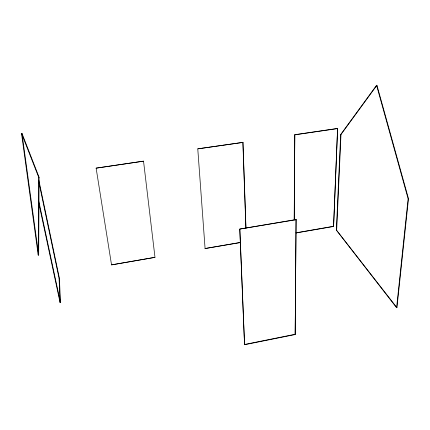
<?xml version="1.0" encoding="UTF-8"?>
<svg xmlns="http://www.w3.org/2000/svg" width="430" height="430" viewBox="0 0 430 430"><rect width="100%" height="100%" fill="white"/><g stroke="black" fill="none" stroke-linecap="round" stroke-linejoin="round"><path stroke-width="0.64" d="M38.216 255.108L38.705 177.31L21.5 133.375L21.951 133.316L39.087 177.257L38.689 255.028L38.216 255.108L21.5 133.375M294.168 219.746L294.803 134.692L337.598 128.436L333.583 226.465L296.146 232.958M294.276 219.902L294.803 134.692M295.163 334.551L296.077 219.51L239.752 229.066L244.557 344.742L295.163 334.551L296.077 219.51M333.583 226.465L337.598 128.436M336.373 230.066L340.673 134.525L376.562 85.307L376.938 85.258L408.5 198.703L396.949 307.665L396.594 307.735L336.373 230.066L396.949 307.665M336.674 230.018L340.995 134.477L376.938 85.258M396.594 307.735L408.113 198.767L376.562 85.307M244.45 344.484L295.028 334.298M38.926 203.675L60.098 302.698L60.463 302.634L59.41 278.296L38.883 180.39M240.456 242.396L205.024 248.54L240.542 242.563M296.039 232.797L333.46 226.309M111.537 264.88L154.988 257.344L143.529 161.153L96.121 168.146L111.537 264.88L154.988 257.344M60.098 302.698L59.066 278.361L59.41 278.296M239.752 229.066L296.227 219.725M408.113 198.767L408.5 198.703M38.705 177.31L39.087 177.257M340.673 134.525L340.995 134.477M205.094 248.712L197.773 148.85L242.966 142.389L245.976 228.142M242.966 142.389L197.773 148.85M294.921 134.821L337.727 128.559M143.529 161.153L96.121 168.146M38.904 201.649L60.463 302.634M38.92 182.422L59.066 278.361M21.951 133.316L38.689 255.028M239.87 229.292L244.557 344.742M242.875 142.255L245.89 227.981"/></g></svg>
